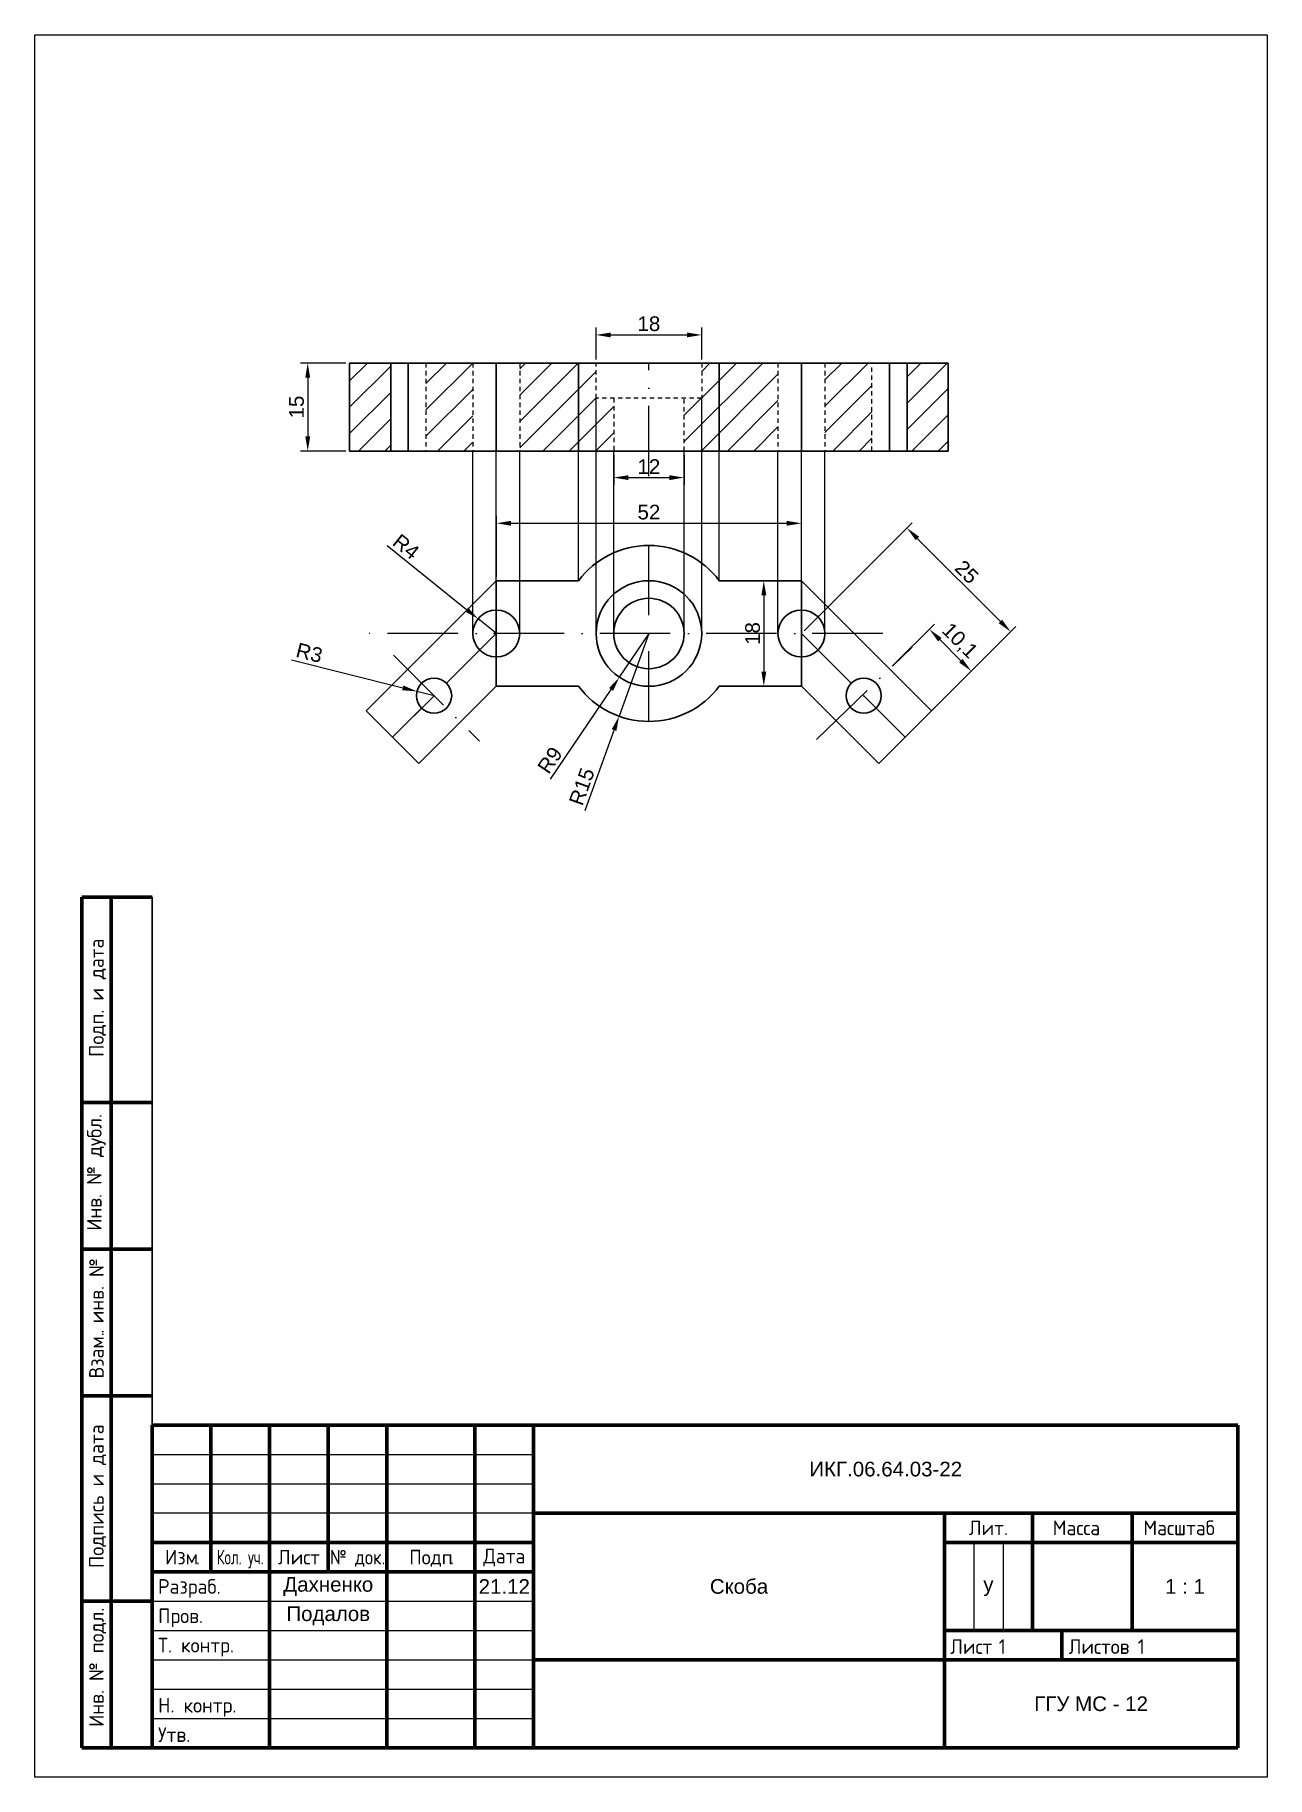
# Model space of a CAD drawing. Header units: millimetres. Extents: x 2459 to 2669, y 1287 to 1584.
import ezdxf
from ezdxf.enums import TextEntityAlignment as Align

# ---------------------------------------------------------------- set-up
doc = ezdxf.new("R2010")
doc.units = ezdxf.units.MM
doc.linetypes.add('ACAD_ISO10W100', pattern=[18, 12, -3, 0, -3])
doc.linetypes.add('JIS_02_0.7', pattern=[1.35, 0.75, -0.6])
doc.layers.add('контур', color=7, linetype='Continuous', lineweight=30)
for name, color, linetype in [('оси', 230, 'ACAD_ISO10W100'), ('размеры', 70, 'Continuous'), ('соединение', 130, 'Continuous'), ('штриховка', 11, 'Continuous'), ('штриховые', 50, 'JIS_02_0.7')]:
    doc.layers.add(name, color=color, linetype=linetype)
doc.styles.add('GOST-2.304_Type-B', font='GOST Common.ttf')
doc.styles.get("Standard").update_dxf_attribs({"font": 'arial.ttf'})
doc.dimstyles.new('ISO-25', dxfattribs={"dimtxt": 2.5, "dimasz": 2.5, "dimexe": 1.25, "dimexo": 0.625, "dimtad": 1, "dimtxsty": 'Standard', "dimcen": 2.5, "dimadec": 0, "dimazin": 0, "dimtfac": 1, "dimtmove": 0, "dimatfit": 3, "dimfxl": 1, "dimarcsym": 0})

# ---------------------------------------------------------------- blocks, each defined once
blk = doc.blocks.new('ACAD_SPDS_TB_18')
at = {"linetype": 'Continuous', "lineweight": 60}
for p, q in [((-12, 145), (0, 145)), ((-12, 145), (-12, 0)), ((-7, 145), (-7, 0)), ((-12, 110), (0, 110)), ((-12, 85), (0, 85)), ((-12, 60), (0, 60)), ((-12, 25), (0, 25)), ((-12, 0), (0, 0))]:
    blk.add_line(p, q, dxfattribs=at)
at = {"linetype": 'Continuous', "lineweight": 30}
blk.add_line((0, 145), (0, 0), dxfattribs=at)
at = {"style": 'GOST-2.304_Type-B'}
for s, p in [('Подп. и дата', (-8.25, 117.77)), ('Инв. № дубл.', (-8.62, 88.14)), ('Взам. инв. №', (-8.25, 62.96)), ('. ', (-8.25, 70.58)), ('Подпись и дата', (-8.25, 30.64)), ('Инв. № подл.', (-8.25, 3.57))]:
    blk.add_text(s, height=2.5, rotation=90, dxfattribs=at).set_placement(p)
for tag, p in [('ПОДП_ДАТА_2', (-3.5, 127.5)), ('ИНВ_Н_ДУБЛ', (-3.65, 97.5)), ('ВЗАМ_ИНВ_Н', (-3.5, 71.94)), ('ПОДП_ДАТА_1', (-3.5, 42.5)), ('ИНВ_НОМ_ПОДЛ', (-3.5, 12.5))]:
    blk.add_attdef(tag, text='', height=2.5, rotation=90, dxfattribs=at).set_placement(p, align=Align.MIDDLE_CENTER)
at = {"style": 'GOST-2.304_Type-B', "flags": 1}
blk.add_attdef('ИДЕНТИФИКАТОР_НАДПИСИ', (-12.12, -11.58), '', height=2.5, dxfattribs=at)
blk = doc.blocks.new('ACAD_SPDS_TB_06')
at = {"linetype": 'Continuous', "lineweight": 60}
for p, q in [((-185, 55), (0, 55)), ((-185, 55), (-185, 0)), ((-175, 55), (-175, 30)), ((-165, 55), (-165, 0)), ((-155, 55), (-155, 30)), ((-145, 55), (-145, 0)), ((-130, 55), (-130, 0)), ((-120, 55), (-120, 0)), ((0, 55), (0, 0)), ((-120, 40), (0, 40)), ((-185, 35), (-120, 35)), ((-185, 30), (-120, 30)), ((-120, 15), (0, 15)), ((-185, 0), (0, 0))]:
    blk.add_line(p, q, dxfattribs=at)
at = {"linetype": 'Continuous', "lineweight": 25}
for p, q in [((-185, 50), (-120, 50)), ((-185, 45), (-120, 45)), ((-185, 25), (-120, 25)), ((-185, 20), (-120, 20)), ((-185, 15), (-120, 15)), ((-185, 10), (-120, 10)), ((-185, 5), (-120, 5))]:
    blk.add_line(p, q, dxfattribs=at)
at = {"lineweight": 25}
blk.add_line((-120, 40), (-185, 40), dxfattribs=at)
at = {"lineweight": 60}
for p, q in [((-50, 40), (-50, 0)), ((-35, 40), (-35, 20)), ((-18, 40), (-18, 20)), ((-50, 35), (0, 35)), ((-50, 20), (0, 20)), ((-30, 20), (-30, 15))]:
    blk.add_line(p, q, dxfattribs=at)
for p, q in [((-45, 35), (-45, 20)), ((-40, 35), (-40, 20)), ((-130, 20), (-120, 20))]:
    blk.add_line(p, q)
at = {"style": 'GOST-2.304_Type-B'}
for s, p in [('Изм', (-180, 31.25)), ('Лист', (-160, 31.25)), ('Подп', (-137.5, 31.25)), ('Дата', (-125, 31.44))]:
    blk.add_text(s, height=2.5, dxfattribs=at).set_placement(p, align=Align.CENTER)
at = {"style": 'GOST-2.304_Type-B', "width": 0.70447}
blk.add_text('Кол. уч.', height=2.5, dxfattribs=at).set_placement((-174, 31.25), (-166, 31.25), align=Align.FIT)
at = {"style": 'GOST-2.304_Type-B', "width": 0.9}
blk.add_text('№ док.', height=2.5, dxfattribs=at).set_placement((-150, 31.25), align=Align.CENTER)
at = {"style": 'GOST-2.304_Type-B'}
for s, p in [('.', (-177.56, 31.25)), ('.', (-134.25, 31.25)), ('Разраб.', (-184, 26.25)), ('Пров.', (-184, 21.25)), ('Т. контр.', (-184, 16.25)), ('Лист', (-49.02, 16)), ('Листов', (-28.83, 16)), ('Н. контр.', (-184, 6)), ('Утв.', (-184, 1))]:
    blk.add_text(s, height=2.5, dxfattribs=at).set_placement(p)
at = {"linetype": 'Continuous', "char_height": 2.5, "attachment_point": 5, "style": 'GOST-2.304_Type-B'}
for s, insert, width in [('Лит.', (-42.5, 37.5), 14), ('Масса', (-27.5, 37.5), 14), ('Масштаб', (-10, 37.5), 19)]:
    blk.add_mtext(s, dxfattribs=dict(at, insert=insert, width=width))
at = {"style": 'GOST-2.304_Type-B'}
for tag, p, flags in [('ИДЕНТИФИКАТОР_НАДПИСИ', (-185.34, 60.88), 1), ('ЛИСТ', (-40.73, 16), 8), ('ЛИСТОВ', (-17.07, 16), 8)]:
    blk.add_attdef(tag, p, '', height=2.5, dxfattribs=dict(at, flags=flags))
at = {"style": 'GOST-2.304_Type-B', "flags": 8}
for tag, p in [('ИЗМ_4', (-180, 51)), ('ИЗМ_4_КОЛ_УЧ', (-170, 51)), ('ИЗМ_4_ЛИСТ', (-160, 51)), ('ИЗМ_4_N_ДОК', (-150, 51)), ('ИЗМ_4_ДАТА', (-125, 51)), ('ИЗМ_3', (-180, 46)), ('ИЗМ_3_КОЛ_УЧ', (-170, 46)), ('ИЗМ_3_ЛИСТ', (-160, 46)), ('ИЗМ_3_N_ДОК', (-150, 46)), ('ИЗМ_3_ДАТА', (-125, 46)), ('ИЗМ_2', (-180, 41)), ('ИЗМ_2_КОЛ_УЧ', (-170, 41)), ('ИЗМ_2_ЛИСТ', (-160, 41)), ('ИЗМ_2_N_ДОК', (-150, 41)), ('ИЗМ_2_ДАТА', (-125, 41)), ('ИЗМ_1', (-180, 36)), ('ИЗМ_1_КОЛ_УЧ', (-170, 36)), ('ИЗМ_1_ЛИСТ', (-160, 36)), ('ИЗМ_1_N_ДОК', (-150, 36)), ('ИЗМ_1_ДАТА', (-125, 36)), ('РАЗРАБ_ФИО', (-155, 26)), ('РАЗРАБ_ДАТА', (-125, 26)), ('ПРОВ_ФИО', (-155, 21)), ('ПРОВ_ДАТА', (-125, 21)), ('ТКОНТР_ФИО', (-155, 16)), ('ТКОНТР_ДАТА', (-125, 16)), ('ДОЛЖНОСТЬ_1', (-175, 11)), ('ДОЛЖНОСТЬ_1_ФИО', (-155, 11)), ('ДОЛЖНОСТЬ_1_ДАТА', (-125, 11)), ('НКОНТР_ФИО', (-155, 6)), ('НКОНТР_ДАТА', (-125, 6)), ('УТВ_ФИО', (-155, 1)), ('УТВ_ДАТА', (-125, 1))]:
    blk.add_attdef(tag, text='', height=2.5, dxfattribs=at).set_placement(p, align=Align.CENTER)
at = {"style": 'GOST-2.304_Type-B'}
blk.add_attdef('ОБОЗНАЧЕНИЕ_ДОКУМЕНТА', text='', height=5, dxfattribs=at).set_placement((-60, 47.5), align=Align.MIDDLE_CENTER)
at = {"lineweight": 30, "flags": 104}
for tag, p in [('НАИМЕНОВАНИЕ_ДОКУМЕНТА', (-85, 27.5)), ('ОБОЗНАЧЕНИЕ_МАТЕРИАЛА', (-85, 7.5)), ('НАИМЕНОВАНИЕ_ПРЕДПРИЯТИЯ', (-25, 7.5))]:
    blk.add_attdef(tag, text='', height=3.5, dxfattribs=at).set_placement(p, align=Align.MIDDLE_CENTER)
at = {"style": 'GOST-2.304_Type-B', "flags": 8}
for tag, p in [('Л1', (-47.5, 27.5)), ('Л2', (-42.5, 27.5)), ('Л3', (-37.5, 27.5)), ('МАССА', (-26.5, 27.5)), ('МАСШТАБ', (-9, 27.5))]:
    blk.add_attdef(tag, text='', height=2.5, dxfattribs=at).set_placement(p, align=Align.MIDDLE_CENTER)
blk = doc.blocks.new('*D23')
at = {"layer": 'Defpoints', "color": 0, "transparency": 16777216}
for p in [(2513.04, 1528.25), (2505.9, 1513.25), (2513.04, 1513.25)]:
    blk.add_point(p, dxfattribs=at)
at = {"layer": 'размеры', "color": 0, "lineweight": -2, "transparency": 16777216}
for p, q in [((2512.41, 1528.25), (2504.65, 1528.25)), ((2505.9, 1525.75), (2505.9, 1515.75)), ((2512.41, 1513.25), (2504.65, 1513.25))]:
    blk.add_line(p, q, dxfattribs=at)
at = {"layer": 'размеры', "color": 0, "transparency": 16777216}
for points in [[(2505.48, 1525.75), (2506.32, 1525.75), (2505.9, 1528.25)], [(2505.48, 1515.75), (2506.32, 1515.75), (2505.9, 1513.25)]]:
    blk.add_solid(points, dxfattribs=at)
at = {"layer": 'размеры', "color": 0, "transparency": 16777216, "insert": (2504, 1520.75), "char_height": 2.5, "attachment_point": 5, "rotation": 90}
blk.add_mtext('15', dxfattribs=at)
blk = doc.blocks.new('*D24')
at = {"layer": 'Defpoints', "color": 0, "transparency": 16777216}
for p in [(2573.04, 1533.04), (2555.04, 1528.25), (2573.04, 1528.25)]:
    blk.add_point(p, dxfattribs=at)
at = {"layer": 'размеры', "color": 0, "lineweight": -2, "transparency": 16777216}
for p, q in [((2555.04, 1528.88), (2555.04, 1534.29)), ((2557.54, 1533.04), (2570.54, 1533.04)), ((2573.04, 1528.88), (2573.04, 1534.29))]:
    blk.add_line(p, q, dxfattribs=at)
at = {"layer": 'размеры', "color": 0, "transparency": 16777216}
for points in [[(2557.54, 1533.45), (2557.54, 1532.62), (2555.04, 1533.04)], [(2570.54, 1533.45), (2570.54, 1532.62), (2573.04, 1533.04)]]:
    blk.add_solid(points, dxfattribs=at)
at = {"layer": 'размеры', "color": 0, "transparency": 16777216, "insert": (2564.04, 1534.94), "char_height": 2.5, "attachment_point": 5}
blk.add_mtext('18', dxfattribs=at)
blk = doc.blocks.new('*D25')
at = {"layer": 'Defpoints', "color": 0, "transparency": 16777216}
for p in [(2558.04, 1513.25), (2570.04, 1513.25), (2570.04, 1508.72)]:
    blk.add_point(p, dxfattribs=at)
at = {"layer": 'размеры', "color": 0, "lineweight": -2, "transparency": 16777216}
for p, q in [((2558.04, 1512.63), (2558.04, 1507.47)), ((2570.04, 1512.63), (2570.04, 1507.47)), ((2560.54, 1508.72), (2567.54, 1508.72))]:
    blk.add_line(p, q, dxfattribs=at)
at = {"layer": 'размеры', "color": 0, "transparency": 16777216}
for points in [[(2560.54, 1509.13), (2560.54, 1508.3), (2558.04, 1508.72)], [(2567.54, 1509.13), (2567.54, 1508.3), (2570.04, 1508.72)]]:
    blk.add_solid(points, dxfattribs=at)
at = {"layer": 'размеры', "color": 0, "transparency": 16777216, "insert": (2564.04, 1510.6), "char_height": 2.5, "attachment_point": 5}
blk.add_mtext('12', dxfattribs=at)
blk = doc.blocks.new('*D26')
at = {"layer": 'Defpoints', "color": 0, "transparency": 16777216}
for p in [(2534.92, 1484.66), (2538.04, 1482.15)]:
    blk.add_point(p, dxfattribs=at)
at = {"layer": 'размеры', "color": 0, "lineweight": -2, "transparency": 16777216}
for p, q in [((2519.43, 1497.14), (2532.97, 1486.23)), ((2538.04, 1482.15), (2534.92, 1484.66))]:
    blk.add_line(p, q, dxfattribs=at)
at = {"layer": 'размеры', "color": 0, "transparency": 16777216}
blk.add_solid([(2533.24, 1486.55), (2532.71, 1485.9), (2534.92, 1484.66)], dxfattribs=at)
at = {"layer": 'размеры', "color": 0, "transparency": 16777216, "insert": (2522.66, 1496.95), "char_height": 2.5, "attachment_point": 5, "rotation": 321.143}
blk.add_mtext('R4', dxfattribs=at)
blk = doc.blocks.new('*D27')
at = {"layer": 'Defpoints', "color": 0, "transparency": 16777216}
for p in [(2524.52, 1472.27), (2527.43, 1471.54)]:
    blk.add_point(p, dxfattribs=at)
at = {"layer": 'размеры', "color": 0, "lineweight": -2, "transparency": 16777216}
for p, q in [((2503.14, 1477.64), (2522.1, 1472.88)), ((2527.43, 1471.54), (2524.52, 1472.27))]:
    blk.add_line(p, q, dxfattribs=at)
at = {"layer": 'размеры', "color": 0, "transparency": 16777216}
blk.add_solid([(2522.2, 1473.29), (2521.99, 1472.48), (2524.52, 1472.27)], dxfattribs=at)
at = {"layer": 'размеры', "color": 0, "transparency": 16777216, "insert": (2506.17, 1478.85), "char_height": 2.5, "attachment_point": 5, "rotation": 345.8949}
blk.add_mtext('R3', dxfattribs=at)
blk = doc.blocks.new('*D28')
at = {"layer": 'Defpoints', "color": 0, "transparency": 16777216}
for p in [(2564.04, 1482.15), (2559, 1474.69)]:
    blk.add_point(p, dxfattribs=at)
at = {"layer": 'размеры', "color": 0, "lineweight": -2, "transparency": 16777216}
for p, q in [((2564.04, 1482.15), (2559, 1474.69)), ((2547.28, 1457.3), (2557.61, 1472.61))]:
    blk.add_line(p, q, dxfattribs=at)
at = {"layer": 'размеры', "color": 0, "transparency": 16777216}
blk.add_solid([(2557.26, 1472.85), (2557.95, 1472.38), (2559, 1474.69)], dxfattribs=at)
at = {"layer": 'размеры', "color": 0, "transparency": 16777216, "insert": (2547.18, 1460.55), "char_height": 2.5, "attachment_point": 5, "rotation": 56.0025}
blk.add_mtext('R9', dxfattribs=at)
blk = doc.blocks.new('*D29')
at = {"layer": 'Defpoints', "color": 0, "transparency": 16777216}
for p in [(2564.04, 1482.15), (2558.95, 1468.04)]:
    blk.add_point(p, dxfattribs=at)
at = {"layer": 'размеры', "color": 0, "lineweight": -2, "transparency": 16777216}
for p, q in [((2564.04, 1482.15), (2558.95, 1468.04)), ((2553.18, 1452), (2558.11, 1465.68))]:
    blk.add_line(p, q, dxfattribs=at)
at = {"layer": 'размеры', "color": 0, "transparency": 16777216}
blk.add_solid([(2557.71, 1465.83), (2558.5, 1465.54), (2558.95, 1468.04)], dxfattribs=at)
at = {"layer": 'размеры', "color": 0, "transparency": 16777216, "insert": (2552.61, 1456.05), "char_height": 2.5, "attachment_point": 5, "rotation": 70.1918}
blk.add_mtext('R15', dxfattribs=at)
blk = doc.blocks.new('*D30')
at = {"layer": 'Defpoints', "color": 0, "transparency": 16777216}
for p in [(2590.04, 1500.93), (2538.04, 1491.15), (2590.04, 1491.15)]:
    blk.add_point(p, dxfattribs=at)
at = {"layer": 'размеры', "color": 0, "lineweight": -2, "transparency": 16777216}
for p, q in [((2538.04, 1491.77), (2538.04, 1502.18)), ((2540.54, 1500.93), (2587.54, 1500.93)), ((2590.04, 1491.77), (2590.04, 1502.18))]:
    blk.add_line(p, q, dxfattribs=at)
at = {"layer": 'размеры', "color": 0, "transparency": 16777216}
for points in [[(2540.54, 1501.35), (2540.54, 1500.52), (2538.04, 1500.93)], [(2587.54, 1501.35), (2587.54, 1500.52), (2590.04, 1500.93)]]:
    blk.add_solid(points, dxfattribs=at)
at = {"layer": 'размеры', "color": 0, "transparency": 16777216, "insert": (2564.04, 1502.83), "char_height": 2.5, "attachment_point": 5}
blk.add_mtext('52', dxfattribs=at)
blk = doc.blocks.new('*D31')
at = {"layer": 'Defpoints', "color": 0, "transparency": 16777216}
for p in [(2590.04, 1491.15), (2583.62, 1473.15), (2590.04, 1473.15)]:
    blk.add_point(p, dxfattribs=at)
at = {"layer": 'размеры', "color": 0, "lineweight": -2, "transparency": 16777216}
for p, q in [((2589.41, 1491.15), (2582.37, 1491.15)), ((2583.62, 1488.65), (2583.62, 1475.65)), ((2589.41, 1473.15), (2582.37, 1473.15))]:
    blk.add_line(p, q, dxfattribs=at)
at = {"layer": 'размеры', "color": 0, "transparency": 16777216}
for points in [[(2583.21, 1488.65), (2584.04, 1488.65), (2583.62, 1491.15)], [(2583.21, 1475.65), (2584.04, 1475.65), (2583.62, 1473.15)]]:
    blk.add_solid(points, dxfattribs=at)
at = {"layer": 'размеры', "color": 0, "transparency": 16777216, "insert": (2581.72, 1482.15), "char_height": 2.5, "attachment_point": 5, "rotation": 90}
blk.add_mtext('18', dxfattribs=at)
blk = doc.blocks.new('*D32')
at = {"layer": 'Defpoints', "color": 0, "transparency": 16777216}
for p in [(2605.07, 1476.11), (2618.98, 1475.73), (2612.21, 1468.97)]:
    blk.add_point(p, dxfattribs=at)
at = {"layer": 'размеры', "color": 0, "lineweight": -2, "transparency": 16777216}
for p, q in [((2605.51, 1476.56), (2612.72, 1483.76)), ((2613.6, 1481.11), (2617.21, 1477.5)), ((2612.66, 1469.41), (2619.86, 1476.62))]:
    blk.add_line(p, q, dxfattribs=at)
at = {"layer": 'размеры', "color": 0, "transparency": 16777216}
for points in [[(2613.9, 1481.4), (2613.31, 1480.81), (2611.83, 1482.88)], [(2617.5, 1477.8), (2616.91, 1477.21), (2618.98, 1475.73)]]:
    blk.add_solid(points, dxfattribs=at)
at = {"layer": 'размеры', "color": 0, "transparency": 16777216, "insert": (2616.91, 1480.81), "char_height": 2.5, "attachment_point": 5, "rotation": 315}
blk.add_mtext('10,1', dxfattribs=at)
blk = doc.blocks.new('*D33')
at = {"layer": 'Defpoints', "color": 0, "transparency": 16777216}
for p in [(2590.04, 1482.15), (2625.69, 1482.45), (2607.71, 1464.47)]:
    blk.add_point(p, dxfattribs=at)
at = {"layer": 'размеры', "color": 0, "lineweight": -2, "transparency": 16777216}
for p, q in [((2590.48, 1482.59), (2608.9, 1501.01)), ((2609.78, 1498.36), (2623.93, 1484.22)), ((2608.16, 1464.91), (2626.58, 1483.33))]:
    blk.add_line(p, q, dxfattribs=at)
at = {"layer": 'размеры', "color": 0, "transparency": 16777216}
for points in [[(2610.08, 1498.66), (2609.49, 1498.07), (2608.02, 1500.13)], [(2624.22, 1484.51), (2623.63, 1483.92), (2625.69, 1482.45)]]:
    blk.add_solid(points, dxfattribs=at)
at = {"layer": 'размеры', "color": 0, "transparency": 16777216, "insert": (2618.2, 1492.63), "char_height": 2.5, "attachment_point": 5, "rotation": 315}
blk.add_mtext('25', dxfattribs=at)

msp = doc.modelspace()

# ---------------------------------------------------------------- hatches: boundary and pattern name
at = {"layer": 'штриховка'}
h = msp.add_hatch(dxfattribs=at)
h.set_pattern_fill('ANSI31', color=256)
h.paths.add_polyline_path([(2520.036, 1528.252), (2513.036, 1528.252), (2513.036, 1513.252), (2520.036, 1513.252)])
h.paths.add_polyline_path([(2586.036, 1528.252), (2576.036, 1528.252), (2576.036, 1513.252), (2586.036, 1513.252)])
h.paths.add_polyline_path([(2576.036, 1528.252), (2573.036, 1528.252), (2573.036, 1522.252), (2573.036, 1513.252), (2576.036, 1513.252)])
h.paths.add_polyline_path([(2573.036, 1522.252), (2570.036, 1522.252), (2570.036, 1513.252), (2573.036, 1513.252)])
h.paths.add_polyline_path([(2558.036, 1522.252), (2555.036, 1522.252), (2555.036, 1513.252), (2558.036, 1513.252)])
h.paths.add_polyline_path([(2555.036, 1522.252), (2555.036, 1528.252), (2552.036, 1528.252), (2552.036, 1513.252), (2555.036, 1513.252)])
h.paths.add_polyline_path([(2552.036, 1528.252), (2542.036, 1528.252), (2542.036, 1513.252), (2552.036, 1513.252)])
h.paths.add_polyline_path([(2615.036, 1528.252), (2608.036, 1528.252), (2608.036, 1513.252), (2615.036, 1513.252)])
h.paths.add_polyline_path([(2602.036, 1528.252), (2594.036, 1528.252), (2594.036, 1513.252), (2602.036, 1513.252)])
h.paths.add_polyline_path([(2534.036, 1528.252), (2526.036, 1528.252), (2526.036, 1513.252), (2534.036, 1513.252)])

# ---------------------------------------------------------------- linework, layer by layer
msp.add_lwpolyline([(2459.397, 1287.195), (2459.397, 1584.195), (2669.397, 1584.195), (2669.397, 1287.195), (2459.397, 1287.195)])
at = {"layer": 'контур'}
for p, q in [((2513.036, 1513.252), (2513.036, 1528.252)), ((2513.036, 1528.252), (2538.036, 1528.252)), ((2520.036, 1513.252), (2520.036, 1528.252)), ((2523.036, 1513.252), (2523.036, 1528.252)), ((2523.036, 1528.252), (2526.036, 1528.252)), ((2590.036, 1528.252), (2538.036, 1528.252)), ((2538.036, 1528.252), (2538.036, 1513.252)), ((2538.036, 1528.252), (2564.036, 1528.252)), ((2552.036, 1513.252), (2552.036, 1528.252)), ((2564.036, 1528.252), (2573.036, 1528.252)), ((2576.036, 1513.252), (2576.036, 1528.252)), ((2590.036, 1513.252), (2590.036, 1528.252)), ((2590.036, 1528.252), (2615.036, 1528.252)), ((2605.036, 1513.252), (2605.036, 1528.252)), ((2608.036, 1528.252), (2608.036, 1513.252)), ((2615.036, 1513.252), (2615.036, 1528.252)), ((2538.036, 1513.252), (2513.036, 1513.252)), ((2513.036, 1513.252), (2523.036, 1513.252)), ((2526.036, 1513.252), (2520.036, 1513.252)), ((2538.036, 1513.252), (2590.036, 1513.252)), ((2590.036, 1513.252), (2615.036, 1513.252)), ((2608.036, 1513.252), (2602.036, 1513.252)), ((2615.036, 1513.252), (2605.036, 1513.252)), ((2538.036, 1491.149), (2515.858, 1468.971)), ((2552.036, 1491.149), (2538.036, 1491.149)), ((2538.036, 1491.149), (2538.036, 1473.149)), ((2590.036, 1491.149), (2576.036, 1491.149)), ((2590.036, 1491.149), (2590.036, 1473.149)), ((2590.036, 1491.149), (2612.214, 1468.971)), ((2538.036, 1473.149), (2524.858, 1459.971)), ((2552.036, 1473.149), (2538.036, 1473.149)), ((2590.036, 1473.149), (2576.036, 1473.149)), ((2590.036, 1473.149), (2603.214, 1459.971)), ((2515.858, 1468.971), (2524.858, 1459.971)), ((2603.214, 1459.971), (2612.214, 1468.971))]:
    msp.add_line(p, q, dxfattribs=at)
for centre, radius in [((2564.036, 1482.149), 9), ((2564.036, 1482.149), 6), ((2538.036, 1482.149), 4), ((2590.036, 1482.149), 4), ((2527.429, 1471.542), 3), ((2600.642, 1471.542), 3)]:
    msp.add_circle(centre, radius, dxfattribs=at)
for start, end in [(36.8699, 143.1301), (216.8699, 323.1301)]:
    msp.add_arc((2564.036, 1482.149), 15, start, end, dxfattribs=at)
at = {"layer": 'оси'}
for p, q in [((2564.036, 1508.96), (2564.036, 1528.252)), ((2564.036, 1467.149), (2564.036, 1497.149)), ((2603.881, 1482.149), (2515.648, 1482.149)), ((2538.036, 1482.149), (2520.358, 1464.471)), ((2564.036, 1467.149), (2564.036, 1482.149)), ((2590.036, 1482.149), (2607.714, 1464.471)), ((2592.594, 1464.103), (2608.898, 1479.798)), ((2520.534, 1478.438), (2535.152, 1463.82)), ((2520.358, 1464.471), (2527.429, 1471.542)), ((2607.714, 1464.471), (2600.642, 1471.542))]:
    msp.add_line(p, q, dxfattribs=at)
at = {"layer": 'соединение'}
for p, q in [((2555.036, 1482.149), (2555.036, 1522.252)), ((2573.036, 1482.149), (2573.036, 1522.252)), ((2534.036, 1482.149), (2534.036, 1513.252)), ((2538.036, 1491.149), (2538.036, 1513.252)), ((2542.036, 1482.149), (2542.036, 1513.252)), ((2552.036, 1491.149), (2552.036, 1513.252)), ((2558.036, 1482.149), (2558.036, 1513.252)), ((2570.036, 1482.149), (2570.036, 1513.252)), ((2576.036, 1491.149), (2576.036, 1513.252)), ((2586.036, 1482.149), (2586.036, 1513.252)), ((2590.036, 1491.149), (2590.036, 1513.252)), ((2594.036, 1482.149), (2594.036, 1513.252))]:
    msp.add_line(p, q, dxfattribs=at)
at = {"layer": 'штриховые'}
for p, q in [((2526.036, 1528.252), (2526.036, 1513.252)), ((2534.036, 1528.252), (2534.036, 1513.252)), ((2542.036, 1528.252), (2542.036, 1513.252)), ((2555.036, 1522.252), (2555.036, 1528.252)), ((2573.036, 1528.252), (2573.036, 1522.252)), ((2586.036, 1528.252), (2586.036, 1513.252)), ((2594.036, 1528.252), (2594.036, 1513.252)), ((2602.036, 1513.252), (2602.036, 1528.252)), ((2573.036, 1522.252), (2555.036, 1522.252)), ((2558.036, 1522.252), (2558.036, 1513.252)), ((2570.036, 1513.252), (2570.036, 1522.252))]:
    msp.add_line(p, q, dxfattribs=at)

# ---------------------------------------------------------------- block references
msp.add_blockref('ACAD_SPDS_TB_18', (2479.397, 1292.195))
ref = msp.add_blockref('ACAD_SPDS_TB_06', (2664.397, 1292.195))
ref.add_attrib('ЛИСТ', '1', (2623.672, 1308.195), dxfattribs={"height": 2.5, "style": 'GOST-2.304_Type-B'})
ref.add_attrib('ЛИСТОВ', '1', (2647.327, 1308.195), dxfattribs={"height": 2.5, "style": 'GOST-2.304_Type-B'})

# ---------------------------------------------------------------- texts
at = {"char_height": 2.5, "attachment_point": 5}
for s, width, insert in [('ИКГ.06.64.03-22', 120, (2604.397, 1339.695)), ('Дахненко', 20, (2509.397, 1319.695)), ('21.12', 10, (2539.397, 1319.695)), ('Скоба', 70, (2579.397, 1319.695)), ('у', 5, (2621.897, 1319.695)), ('1 : 1', 18, (2655.397, 1319.695)), ('Подалов', 20, (2509.397, 1314.695)), ('ГГУ МС - 12', 50, (2639.397, 1299.695))]:
    msp.add_mtext_dynamic_manual_height_columns(s, width=width, gutter_width=12.5, heights=[0], dxfattribs=dict(at, insert=insert))

# ---------------------------------------------------------------- dimensions: what is measured, and where the dimension line sits
at = {"layer": 'размеры'}
for base, p1, p2, picture, middle in [((2573.036, 1533.037), (2555.036, 1528.252), (2573.036, 1528.252), '*D24', (2564.036, 1534.938)), ((2570.036, 1508.716), (2558.036, 1513.252), (2570.036, 1513.252), '*D25', (2564.036, 1510.596)), ((2590.036, 1500.933), (2538.036, 1491.149), (2590.036, 1491.149), '*D30', (2564.036, 1502.835))]:
    dim = msp.add_linear_dim(base=base, p1=p1, p2=p2, dimstyle='ISO-25', dxfattribs=at)
    dim.commit()
    dim.dimension.update_dxf_attribs({"geometry": picture, "text_midpoint": middle})
for base, p1, p2, picture, middle in [((2505.899, 1513.252), (2513.036, 1528.252), (2513.036, 1513.252), '*D23', (2503.997, 1520.752)), ((2583.622, 1473.149), (2590.036, 1491.149), (2590.036, 1473.149), '*D31', (2581.721, 1482.149))]:
    dim = msp.add_linear_dim(base=base, p1=p1, p2=p2, angle=90, dimstyle='ISO-25', dxfattribs=at)
    dim.commit()
    dim.dimension.update_dxf_attribs({"geometry": picture, "text_midpoint": middle})
for p1, p2, distance, picture, middle in [((2590.036, 1482.149), (2607.714, 1464.471), 25.427, '*D33', (2618.199, 1492.634)), ((2605.071, 1476.114), (2612.214, 1468.971), 9.563, '*D32', (2616.909, 1480.809))]:
    dim = msp.add_aligned_dim(p1=p1, p2=p2, distance=distance, dimstyle='ISO-25', dxfattribs=at)
    dim.commit()
    dim.dimension.update_dxf_attribs({"geometry": picture, "text_midpoint": middle})
for center, mpoint, picture, middle in [((2538.036, 1482.149), (2534.921, 1484.659), '*D26', (2521.483, 1495.485)), ((2564.036, 1482.149), (2559.003, 1474.687), '*D28', (2548.754, 1459.49)), ((2564.036, 1482.149), (2558.953, 1468.037), '*D29', (2554.403, 1455.404)), ((2527.429, 1471.542), (2524.52, 1472.274), '*D27', (2505.704, 1477.001))]:
    dim = msp.add_radius_dim(center=center, mpoint=mpoint, dimstyle='ISO-25', dxfattribs=at)
    dim.commit()
    dim.dimension.update_dxf_attribs({"geometry": picture, "text_midpoint": middle, "dimtype": 164})

doc.saveas('drawing.dxf')
